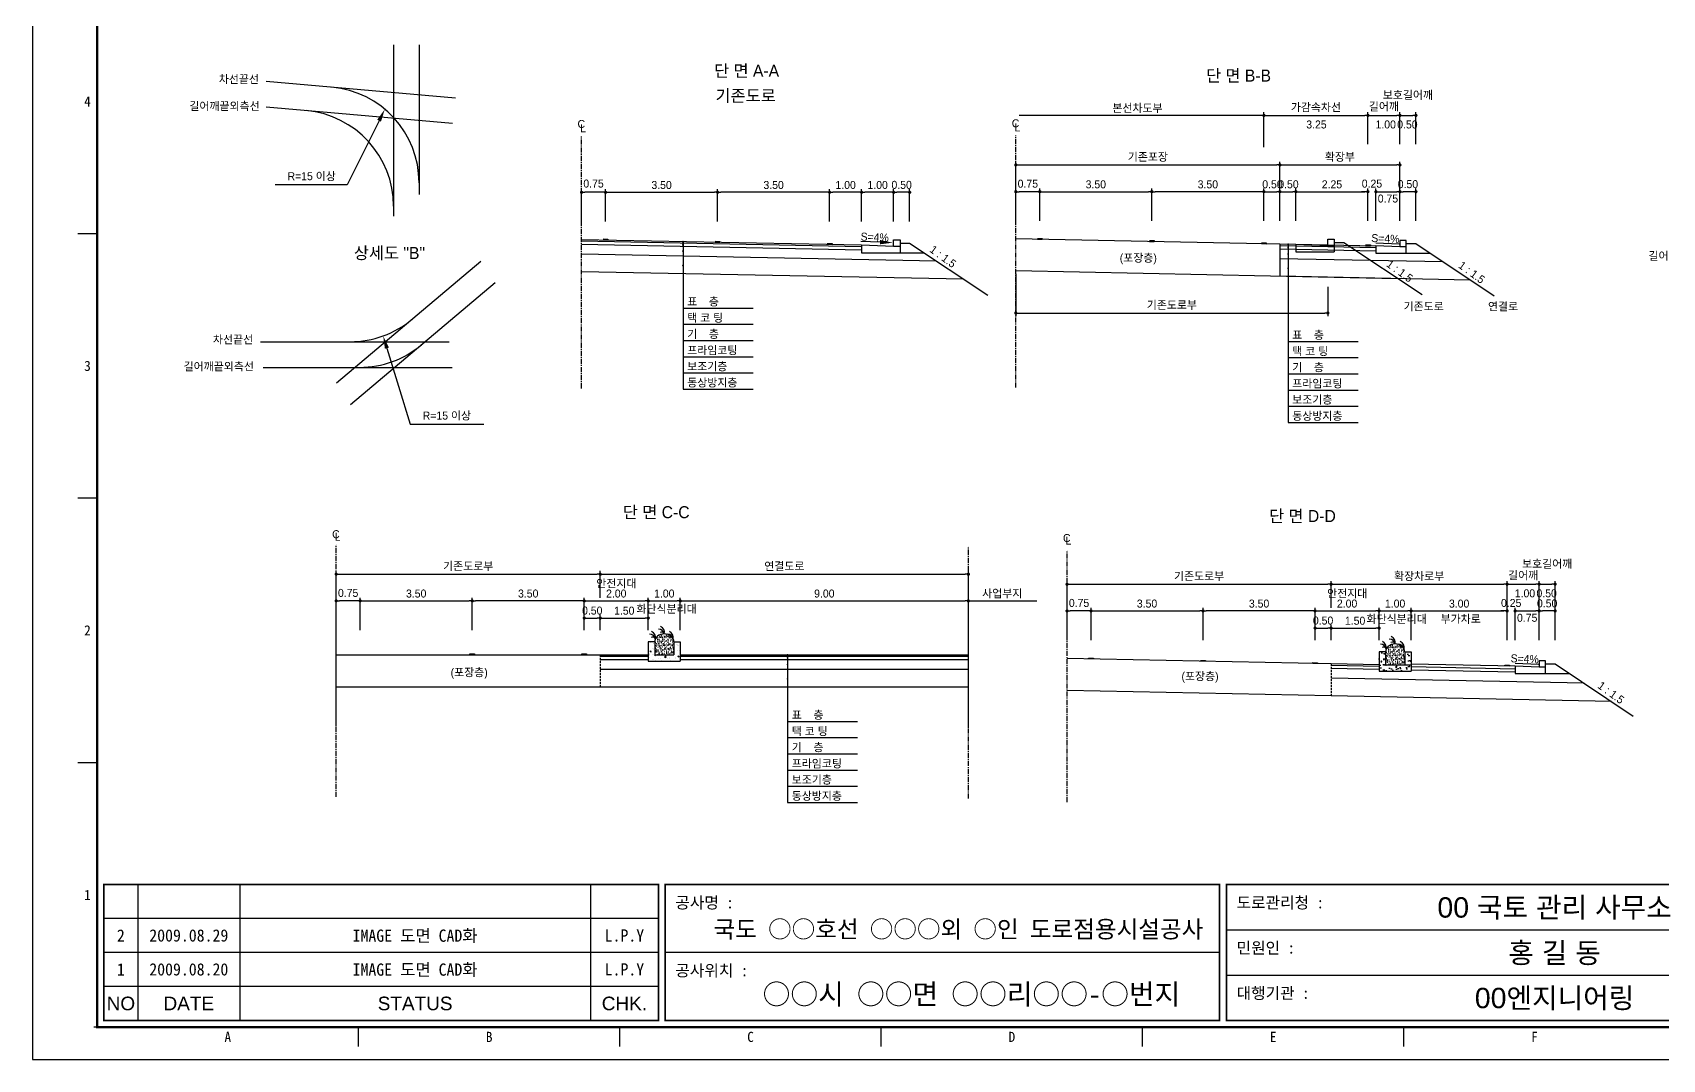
# Model space of a CAD drawing. Header units: millimetres. Extents: x 462 to 886, y 2 to 302.
# Drawn here: x 462.3 to 716.9, y 2.4 to 162.8 of the extents above; entities that cross this region are included whole.
import ezdxf
from ezdxf.enums import TextEntityAlignment as Align

# ---------------------------------------------------------------- set-up
doc = ezdxf.new("R2010")
doc.units = ezdxf.units.MM
doc.header["$LTSCALE"] = 0.25
doc.linetypes.add('CENTER', pattern=[50.8, 31.75, -6.35, 6.35, -6.35])
doc.linetypes.add('HIDDEN', pattern=[9.525, 6.35, -3.175])
for name, color, linetype in [('CC-GSTR-0004', 4, 'Continuous'), ('CZ-DIMT-0002', 7, 'Continuous'), ('CZ-EXST-0002', 22, 'Continuous'), ('CZ-LIN1-0007', 7, 'Continuous'), ('CZ-LIN2-0003', 3, 'Continuous'), ('CZ-LINE-0001', 7, 'Continuous'), ('CZ-TEXT-BOX0', 7, 'Continuous'), ('TITLE', 7, 'Continuous')]:
    doc.layers.add(name, color=color, linetype=linetype)
doc.styles.add('견고딕', font='arial.ttf')
doc.styles.add('돋움', font='')
doc.styles.add('돋음체', font='')
doc.styles.get('돋움').set_extended_font_data('Dotum')
doc.styles.get('돋음체').set_extended_font_data('DotumChe')

# ---------------------------------------------------------------- blocks, each defined once
blk = doc.blocks.new('_Dot')
at = {"color": 0, "linetype": 'ByBlock', "lineweight": -2}
blk.add_line((-0.5, 0), (-1, 0), dxfattribs=at)
at = {"color": 0, "linetype": 'ByBlock', "const_width": 0.5}
blk.add_lwpolyline([(-0.25, 0, 1), (0.25, 0, 1)], format="xyb", close=True, dxfattribs=at)

msp = doc.modelspace()

# ---------------------------------------------------------------- hatches: boundary and pattern name
at = {"layer": 'CZ-EXST-0002'}
h = msp.add_hatch(dxfattribs=at)
h.set_pattern_fill('AR-SAND', color=256, scale=0.01, style=0)
h.set_pattern_definition([(37.5, (-549.63025, 3548.43727), (-0.016000313, 0.489413237), [0, -0.38608, 0, -0.4318, 0, -0.41275]), (7.5, (-549.63025, 3548.4373), (0.44952328, 0.7168251), [0, -0.20828, 0, -0.34798, 0, -0.13335]), (327.5, (-549.94267, 3548.43727), (0.79099237, 0.001437185), [0, -0.127, 0, -0.4572, 0, -0.5969]), (317.5, (-549.9427, 3548.4373), (0.76355645, 0.22292932), [0, -0.0635, 0, -0.29972, 0, -0.3429])])
edge = h.paths.add_edge_path()
edge.add_line((562.49, 65.59), (562.49, 67.59))
edge.add_ellipse((560.99, 67.59), major_axis=(-1.5, 0), ratio=0.829212, start_angle=180, end_angle=360)
edge.add_line((559.49, 67.59), (559.49, 65.59))
edge.add_line((559.49, 65.59), (562.49, 65.59))
h = msp.add_hatch(dxfattribs=at)
h.set_pattern_fill('AR-SAND', color=256, scale=0.01, style=0)
h.set_pattern_definition([(37.5, (-435.46527, 3546.86887), (-0.016000313, 0.489413237), [0, -0.38608, 0, -0.4318, 0, -0.41275]), (7.5, (-435.4653, 3546.8689), (0.44952328, 0.7168251), [0, -0.20828, 0, -0.34798, 0, -0.13335]), (327.5, (-435.7777, 3546.86887), (0.79099237, 0.001437185), [0, -0.127, 0, -0.4572, 0, -0.5969]), (317.5, (-435.7777, 3546.8689), (0.76355645, 0.22292932), [0, -0.0635, 0, -0.29972, 0, -0.3429])])
edge = h.paths.add_edge_path()
edge.add_ellipse((675.15, 66.02), major_axis=(-1.5, 0), ratio=0.829212, start_angle=180, end_angle=360)
edge.add_line((673.65, 66.02), (673.65, 64.02))
edge.add_line((673.65, 64.02), (676.65, 64.02))
edge.add_line((676.65, 64.02), (676.65, 66.02))
h = msp.add_hatch(dxfattribs=at)
h.set_pattern_fill('AR-CONC', color=256, scale=0.01, style=0)
h.set_pattern_definition([(50, (-435.4653, 3546.8689), (1.8218467, -0.15939086), [0.1905, -2.0955]), (355, (-435.4653, 3546.8689), (-0.3524283, 1.9105664), [0.1524, -1.6764]), (100.451, (-435.3135, 3546.8556), (1.469425, 1.7511669), [0.1619, -1.7809]), (46.1842, (-435.4653, 3547.3769), (2.7107904, -0.4204233), [0.28575, -3.14325]), (96.6356, (-435.2394, 3547.3418), (2.3740423, 2.4742556), [0.24285, -2.67135]), (351.184, (-435.4653, 3547.377), (2.374046, 2.4742512), [0.2286, -2.5146]), (21, (-435.2113, 3547.2499), (1.5161488, -1.0226552), [0.1905, -2.0955]), (326, (-435.2113, 3547.2499), (0.6180203, 1.8418797), [0.1524, -1.6764]), (71.4514, (-435.085, 3547.1647), (2.1341649, 0.8192286), [0.1619, -1.7809]), (37.5, (-435.4653, 3546.8689), (0.03088603, 0.84555039), [0, -1.65608, 0, -1.7018, 0, -1.68275]), (7.5, (-435.4653, 3546.8689), (0.66819663, 1.00180575), [0, -0.97028, 0, -1.61798, 0, -0.64135]), (327.5, (-436.0317, 3546.8689), (1.35590595, -0.05728744), [0, -0.635, 0, -1.9812, 0, -2.6289]), (317.5, (-436.2857, 3546.8689), (1.4812918, 0.2542649), [0, -0.8255, 0, -1.31572, 0, -1.8669])])
h.paths.add_polyline_path([(677.65, 63.02), (677.65, 66.02), (676.65, 66.02), (676.65, 64.02), (673.65, 64.02), (673.65, 66.02), (672.65, 66.02), (672.65, 63.02)])
at = {"layer": 'CZ-LIN1-0007'}
for points in [[(620.03, 130.51), (620.03, 130.64), (619.28, 130.65), (619.28, 130.53)], [(637.53, 130.16), (637.53, 130.29), (636.78, 130.3), (636.78, 130.18)], [(655.03, 129.81), (655.03, 129.94), (654.28, 129.95), (654.28, 129.83)], [(531.36, 65.59), (531.36, 65.72), (530.61, 65.72), (530.61, 65.59)], [(548.86, 65.59), (548.86, 65.72), (548.11, 65.72), (548.11, 65.59)], [(628.03, 64.92), (628.03, 65.04), (627.28, 65.06), (627.28, 64.93)], [(645.53, 64.57), (645.53, 64.69), (644.78, 64.71), (644.78, 64.58)], [(663.03, 64.22), (663.03, 64.34), (662.28, 64.36), (662.28, 64.23)]]:
    msp.add_hatch(color=256, dxfattribs=at).paths.add_polyline_path(points)
at = {"layer": 'CZ-LIN2-0003'}
for points in [[(552.19, 130.41), (552.19, 130.53), (551.44, 130.55), (551.44, 130.42)], [(569.69, 130.06), (569.69, 130.18), (568.94, 130.2), (568.94, 130.07)], [(587.19, 129.71), (587.19, 129.83), (586.44, 129.85), (586.44, 129.72)], [(671.28, 129.49), (671.28, 129.61), (670.53, 129.63), (670.53, 129.5)], [(693.03, 63.82), (693.03, 63.94), (692.28, 63.96), (692.28, 63.83)]]:
    msp.add_hatch(color=256, dxfattribs=at).paths.add_polyline_path(points)

# ---------------------------------------------------------------- linework, layer by layer
at = {"color": 0, "linetype": 'ByBlock', "lineweight": -2}
for p, q in [((654.4, 149.86), (654.15, 149.86)), ((608.74, 74), (608.99, 74))]:
    msp.add_line(p, q, dxfattribs=at)
at = {"color": 0, "linetype": 'ByBlock', "const_width": 0.25}
for points in [[(654.53, 149.86, 1), (654.78, 149.86, 1)], [(608.61, 74, 1), (608.36, 74, 1)]]:
    msp.add_lwpolyline(points, format="xyb", close=True, dxfattribs=at)
at = {"layer": 'CC-GSTR-0004'}
for p, q in [((596.82, 129.41), (596.82, 130.41)), ((596.82, 130.41), (597.82, 130.41)), ((597.82, 130.41), (597.82, 128.41)), ((591.82, 129.61), (591.82, 128.41)), ((591.82, 129.61), (596.82, 129.41)), ((591.82, 128.41), (597.82, 128.41)), ((596.82, 129.41), (597.82, 129.41))]:
    msp.add_line(p, q, dxfattribs=at)
for points in [[(676.9, 129.32), (675.9, 129.32), (672.15, 129.47), (672.15, 128.32), (676.9, 128.32), (676.9, 130.32), (675.9, 130.32), (675.9, 129.32)], [(698.65, 63.65), (697.65, 63.65), (693.9, 63.8), (693.9, 62.65), (698.65, 62.65), (698.65, 64.65), (697.65, 64.65), (697.65, 63.65)]]:
    msp.add_lwpolyline(points, dxfattribs=at)
at = {"layer": 'CZ-EXST-0002'}
for p, q in [((518.7, 160.91), (518.7, 134.13)), ((522.69, 160.91), (522.69, 137.48)), ((528.4, 152.54), (498.81, 155.18)), ((527.91, 148.57), (498.81, 151.16)), ((615.9, 130.6), (659.65, 129.72)), ((664.65, 130.52), (665.65, 130.52)), ((664.65, 129.52), (664.65, 130.52)), ((665.65, 130.52), (665.65, 128.52)), ((665.65, 130.02), (667.15, 130.02)), ((667.15, 130.02), (679.36, 121.89)), ((659.65, 129.72), (664.65, 129.52)), ((659.65, 129.72), (659.65, 128.52)), ((659.65, 128.52), (665.65, 128.52)), ((664.65, 129.52), (665.65, 129.52)), ((509.78, 108.07), (532.33, 127.06)), ((615.9, 125.6), (675.58, 124.4)), ((511.99, 104.7), (534.59, 123.73)), ((497.91, 114.49), (527.38, 114.49)), ((498.32, 110.49), (527.86, 110.49)), ((558.5, 66.49), (558.5, 66.49)), ((558.78, 66.06), (558.91, 66.21)), ((558.9, 66.04), (558.87, 66.2)), ((558.91, 67.43), (558.91, 67.43)), ((559.22, 66.49), (559.22, 66.49)), ((559.23, 66.42), (559.23, 66.42)), ((559.25, 67.34), (559.25, 67.34)), ((559.32, 66.5), (559.32, 66.5)), ((559.37, 67.31), (559.37, 67.31)), ((562.52, 66.93), (562.52, 66.93)), ((562.95, 67.26), (562.95, 67.26)), ((562.98, 67.25), (562.98, 67.25)), ((563.13, 67.02), (563.13, 67.02)), ((563.16, 67.01), (563.16, 67.01)), ((563.3, 66.25), (563.3, 66.25)), ((509.74, 65.59), (550.99, 65.59)), ((558.49, 65.81), (558.53, 65.85)), ((558.49, 65.63), (558.55, 65.62)), ((558.56, 65.62), (558.53, 65.86)), ((558.65, 65.5), (558.65, 65.5)), ((558.74, 65.12), (558.74, 65.12)), ((558.77, 66.07), (558.92, 66.05)), ((559.16, 64.8), (559.16, 64.8)), ((559.19, 65.65), (559.19, 65.65)), ((559.27, 64.78), (559.27, 64.78)), ((559.29, 65.59), (559.29, 65.59)), ((559.47, 65.6), (559.47, 65.6)), ((559.48, 65.55), (559.6, 65.47)), ((559.49, 65.54), (559.61, 65.59)), ((559.58, 64.71), (559.58, 64.71)), ((559.6, 65.47), (559.64, 65.59)), ((560.09, 65.06), (560.09, 65.06)), ((560.44, 64.96), (560.44, 64.96)), ((560.63, 64.72), (560.63, 64.72)), ((561.04, 65.23), (561.24, 65.43)), ((561.04, 65.23), (561.26, 65.2)), ((561.17, 64.59), (561.17, 64.6)), ((561.19, 64.92), (561.19, 64.92)), ((561.27, 65.2), (561.24, 65.44)), ((561.45, 65.01), (561.45, 65.01)), ((561.76, 65.15), (561.76, 65.15)), ((561.82, 65.01), (561.82, 65.01)), ((561.98, 64.67), (561.98, 64.67)), ((562.33, 64.6), (562.33, 64.6)), ((562.49, 65.82), (562.55, 65.89)), ((562.49, 65.74), (562.57, 65.73)), ((562.54, 65.72), (562.51, 65.88)), ((562.78, 65.13), (562.78, 65.13)), ((562.8, 64.95), (562.8, 64.95)), ((563.07, 65.33), (563.07, 65.33)), ((563.1, 66.18), (563.1, 66.18)), ((563.13, 65.35), (563.25, 65.26)), ((563.14, 65.34), (563.32, 65.41)), ((563.25, 65.27), (563.3, 65.42)), ((563.34, 64.61), (563.34, 64.61)), ((563.45, 66.13), (563.45, 66.13)), ((665.15, 64.17), (623.9, 65)), ((509.74, 60.59), (550.99, 60.59)), ((665.15, 59.17), (623.9, 60))]:
    msp.add_line(p, q, dxfattribs=at)
at = {"layer": 'CZ-LIN1-0007'}
for p, q in [((619.28, 130.65), (620.03, 130.64)), ((619.28, 130.53), (620.03, 130.51)), ((620.03, 130.64), (620.03, 130.51)), ((636.78, 130.3), (637.53, 130.29)), ((636.78, 130.18), (637.53, 130.16)), ((637.53, 130.29), (637.53, 130.16)), ((654.28, 129.95), (655.03, 129.94)), ((655.03, 129.94), (655.03, 129.81)), ((654.28, 129.83), (655.03, 129.81)), ((530.61, 65.72), (531.36, 65.72)), ((530.61, 65.59), (530.61, 65.72)), ((531.36, 65.59), (530.61, 65.59)), ((531.36, 65.72), (531.36, 65.59)), ((548.11, 65.72), (548.86, 65.72)), ((548.11, 65.59), (548.11, 65.72)), ((548.86, 65.59), (548.11, 65.59)), ((548.86, 65.72), (548.86, 65.59)), ((627.28, 65.06), (628.03, 65.04)), ((627.28, 64.93), (627.28, 65.06)), ((628.03, 64.92), (627.28, 64.93)), ((628.03, 65.04), (628.03, 64.92)), ((644.78, 64.58), (644.78, 64.71)), ((644.78, 64.71), (645.53, 64.69)), ((645.53, 64.57), (644.78, 64.58)), ((645.53, 64.69), (645.53, 64.57)), ((662.28, 64.36), (663.03, 64.34)), ((662.28, 64.23), (662.28, 64.36)), ((663.03, 64.22), (662.28, 64.23)), ((663.03, 64.34), (663.03, 64.22))]:
    msp.add_line(p, q, dxfattribs=at)
at = {"layer": 'CZ-LIN2-0003'}
for p, q in [((548.07, 130.49), (591.82, 129.61)), ((548.07, 130.24), (591.82, 129.36)), ((551.44, 130.55), (552.19, 130.53)), ((551.44, 130.42), (552.19, 130.41)), ((552.19, 130.53), (552.19, 130.41)), ((568.94, 130.2), (569.69, 130.18)), ((568.94, 130.07), (569.69, 130.06)), ((569.69, 130.18), (569.69, 130.06)), ((586.44, 129.85), (587.19, 129.83)), ((597.82, 129.91), (599.32, 129.91)), ((599.32, 129.91), (611.52, 121.78)), ((548.07, 129.74), (591.82, 128.86)), ((548.07, 128.24), (603.49, 127.13)), ((586.44, 129.72), (587.19, 129.71)), ((587.19, 129.83), (587.19, 129.71)), ((597.82, 128.41), (601.57, 128.41)), ((657.15, 129.77), (672.15, 129.47)), ((657.15, 129.77), (657.15, 124.77)), ((657.15, 129.52), (672.15, 129.22)), ((657.15, 129.02), (672.15, 128.72)), ((657.15, 127.52), (682.62, 127.01)), ((670.53, 129.63), (671.28, 129.61)), ((670.53, 129.5), (671.28, 129.49)), ((671.28, 129.61), (671.28, 129.49)), ((676.9, 129.82), (678.4, 129.82)), ((676.9, 128.32), (680.65, 128.32)), ((678.4, 129.82), (690.61, 121.69)), ((548.07, 125.49), (607.75, 124.3)), ((657.15, 124.77), (686.87, 124.18)), ((558.49, 67.59), (558.49, 64.59)), ((559.49, 67.59), (558.49, 67.59)), ((559.49, 67.59), (559.49, 65.59)), ((562.49, 67.59), (563.49, 67.59)), ((562.49, 67.59), (562.49, 65.59)), ((563.49, 67.59), (563.49, 64.59)), ((550.99, 65.59), (558.49, 65.59)), ((550.99, 65.34), (558.49, 65.34)), ((550.99, 64.84), (558.49, 64.84)), ((558.49, 64.59), (563.49, 64.59)), ((559.49, 65.59), (562.49, 65.59)), ((563.49, 65.59), (608.49, 65.59)), ((563.49, 65.34), (608.49, 65.34)), ((563.49, 64.84), (608.49, 64.84)), ((672.65, 64.02), (665.15, 64.17)), ((672.65, 63.77), (665.15, 63.92)), ((672.65, 66.02), (672.65, 63.02)), ((673.65, 66.02), (672.65, 66.02)), ((673.65, 66.02), (673.65, 64.02)), ((673.65, 64.02), (676.65, 64.02)), ((676.65, 66.02), (676.65, 64.02)), ((676.65, 66.02), (677.65, 66.02)), ((676.65, 64.02), (677.65, 64.02)), ((677.65, 66.02), (677.65, 63.02)), ((693.9, 63.8), (677.65, 64.12)), ((693.9, 63.35), (677.65, 63.67)), ((692.28, 63.83), (692.28, 63.96)), ((692.28, 63.96), (693.03, 63.94)), ((693.03, 63.82), (692.28, 63.83)), ((693.03, 63.94), (693.03, 63.82)), ((698.65, 64.15), (700.15, 64.15)), ((700.15, 64.15), (712.36, 56.01)), ((550.99, 63.34), (608.49, 63.34)), ((672.65, 63.27), (665.15, 63.42)), ((704.68, 61.13), (665.15, 61.92)), ((672.65, 63.02), (677.65, 63.02)), ((693.9, 62.85), (677.65, 63.17)), ((698.65, 62.65), (702.4, 62.65)), ((550.99, 60.59), (608.49, 60.59)), ((708.93, 58.3), (665.15, 59.17))]:
    msp.add_line(p, q, dxfattribs=at)
for centre, radius, start, end in [((507.69, 139.33), 15, 0, 84.9204), ((503.7, 135.67), 15, 0, 84.9204), ((511.94, 129.49), 15, 270, 310.097), ((513.4, 125.49), 15, 270, 310.097), ((558.72, 67.93), 0.88, 7.8639, 92.7752), ((558.62, 68.27), 1, 347.1802, 67.3267), ((560.12, 68.71), 0.88, 7.8639, 92.7752), ((560.57, 68.69), 0.44, 19.771, 124.0366), ((560.01, 69.06), 1, 347.1802, 67.3267), ((561.51, 67.93), 0.88, 7.8639, 92.7752), ((561.4, 68.27), 1, 347.1802, 67.3267), ((559.18, 67.9), 0.44, 19.771, 124.0366), ((561.97, 67.9), 0.44, 19.771, 124.0366), ((672.89, 66.36), 0.88, 7.8639, 92.7752), ((673.35, 66.33), 0.44, 19.771, 124.0366), ((672.78, 66.71), 1, 347.1802, 67.3267), ((674.28, 67.15), 0.88, 7.8639, 92.7752), ((674.74, 67.12), 0.44, 19.771, 124.0366), ((674.17, 67.49), 1, 347.1802, 67.3267), ((675.67, 66.36), 0.88, 7.8639, 92.7752), ((676.13, 66.33), 0.44, 19.771, 124.0366), ((675.57, 66.71), 1, 347.1802, 67.3267)]:
    msp.add_arc(centre, radius, start, end, dxfattribs=at)
for centre in [(560.99, 67.59), (675.15, 66.02)]:
    msp.add_ellipse(centre, major_axis=(-1.5, 0), ratio=0.829212, start_param=3.141593, end_param=6.283185, dxfattribs=at)
at = {"layer": 'CZ-LINE-0001'}
for p, q in [((654.65, 144.89), (654.65, 150.36)), ((654.65, 145.39), (654.65, 150.36)), ((670.9, 145.39), (670.9, 150.36)), ((670.9, 145.39), (670.9, 150.36)), ((675.9, 145.39), (675.9, 150.36)), ((675.9, 145.39), (675.9, 150.36)), ((678.4, 145.39), (678.4, 150.36)), ((654.15, 149.86), (616.4, 149.86)), ((655.15, 149.86), (670.4, 149.86)), ((671.4, 149.86), (675.4, 149.86)), ((676.4, 149.86), (677.9, 149.86)), ((615.9, 138.44), (615.9, 142.62)), ((657.15, 138.44), (657.15, 142.62)), ((657.15, 138.44), (657.15, 142.62)), ((675.9, 138.44), (675.9, 142.62)), ((616.4, 142.12), (656.65, 142.12)), ((657.65, 142.12), (675.4, 142.12)), ((548.07, 133.28), (548.07, 138.34)), ((551.32, 137.84), (548.57, 137.84)), ((551.82, 133.28), (551.82, 138.34)), ((551.82, 133.28), (551.82, 138.34)), ((552.32, 137.84), (568.82, 137.84)), ((569.32, 133.28), (569.32, 138.34)), ((569.32, 133.28), (569.32, 138.34)), ((586.32, 137.84), (569.82, 137.84)), ((586.82, 133.28), (586.82, 138.34)), ((586.82, 133.28), (586.82, 138.34)), ((591.32, 137.84), (587.32, 137.84)), ((591.82, 133.28), (591.82, 138.34)), ((591.82, 133.28), (591.82, 138.34)), ((596.32, 137.84), (592.32, 137.84)), ((596.82, 133.28), (596.82, 138.34)), ((596.82, 135.73), (596.82, 138.34)), ((598.82, 137.84), (597.32, 137.84)), ((599.32, 133.28), (599.32, 138.34)), ((615.9, 133.39), (615.9, 138.44)), ((619.15, 137.94), (616.4, 137.94)), ((619.65, 133.39), (619.65, 138.44)), ((619.65, 133.39), (619.65, 138.44)), ((620.15, 137.94), (636.65, 137.94)), ((637.15, 133.39), (637.15, 138.44)), ((637.15, 133.39), (637.15, 138.44)), ((654.15, 137.94), (637.65, 137.94)), ((654.65, 133.39), (654.65, 138.44)), ((654.65, 133.39), (654.65, 138.44)), ((655.15, 137.94), (656.65, 137.94)), ((657.15, 133.39), (657.15, 138.44)), ((657.15, 133.39), (657.15, 138.44)), ((657.65, 137.94), (659.15, 137.94)), ((659.65, 133.39), (659.65, 138.44)), ((659.65, 133.39), (659.65, 138.44)), ((660.15, 137.94), (670.4, 137.94)), ((670.4, 137.94), (669.9, 137.94)), ((670.9, 133.39), (670.9, 138.44)), ((670.9, 133.39), (670.9, 138.44)), ((672.15, 133.39), (672.15, 138.44)), ((672.15, 133.39), (672.15, 138.44)), ((672.65, 137.94), (673.15, 137.94)), ((672.65, 137.94), (675.4, 137.94)), ((675.9, 133.39), (675.9, 138.44)), ((675.9, 135.83), (675.9, 138.44)), ((677.9, 137.94), (676.4, 137.94)), ((678.4, 133.39), (678.4, 138.44)), ((563.92, 130.17), (563.92, 107.09)), ((658.43, 129.75), (658.43, 101.88)), ((615.9, 125.1), (615.9, 118.48)), ((664.65, 123.09), (664.65, 118.48)), ((563.92, 119.75), (574.85, 119.75)), ((563.92, 117.22), (574.85, 117.22)), ((616.4, 118.98), (664.15, 118.98)), ((563.92, 114.68), (574.85, 114.68)), ((563.92, 112.15), (574.85, 112.15)), ((658.43, 114.54), (669.37, 114.54)), ((563.92, 109.62), (574.85, 109.62)), ((658.43, 112.01), (669.37, 112.01)), ((658.43, 109.48), (669.37, 109.48)), ((563.92, 107.09), (574.85, 107.09)), ((658.43, 106.95), (669.37, 106.95)), ((658.43, 104.42), (669.37, 104.42)), ((658.43, 101.88), (669.37, 101.88)), ((509.74, 74.5), (509.74, 78.67)), ((510.24, 78.17), (550.49, 78.17)), ((550.99, 74.5), (550.99, 78.67)), ((550.99, 74.5), (550.99, 78.67)), ((551.49, 78.17), (607.99, 78.17)), ((608.49, 74.5), (608.49, 78.67)), ((623.9, 72.93), (623.9, 77.1)), ((624.4, 76.6), (664.65, 76.6)), ((665.15, 72.93), (665.15, 77.1)), ((665.15, 72.93), (665.15, 77.1)), ((665.65, 76.6), (692.15, 76.6)), ((692.65, 72.93), (692.65, 77.1)), ((692.65, 72.13), (692.65, 77.1)), ((693.15, 76.6), (697.15, 76.6)), ((697.65, 72.13), (697.65, 77.1)), ((697.65, 72.13), (697.65, 77.1)), ((698.15, 76.6), (699.65, 76.6)), ((700.15, 72.13), (700.15, 77.1)), ((509.74, 54.42), (509.74, 74.82)), ((509.74, 69.45), (509.74, 74.5)), ((512.99, 74), (510.24, 74)), ((513.49, 69.45), (513.49, 74.5)), ((513.49, 69.45), (513.49, 74.5)), ((513.99, 74), (530.49, 74)), ((530.99, 69.45), (530.99, 74.5)), ((530.99, 69.45), (530.99, 74.5)), ((547.99, 74), (531.49, 74)), ((548.49, 69.45), (548.49, 74.5)), ((548.49, 69.45), (548.49, 74.5)), ((548.99, 74), (557.99, 74)), ((558.49, 69.45), (558.49, 74.5)), ((558.49, 69.45), (558.49, 74.5)), ((558.99, 74), (562.99, 74)), ((563.49, 69.45), (563.49, 74.5)), ((563.49, 69.45), (563.49, 74.5)), ((563.99, 74), (607.99, 74)), ((608.49, 54.17), (608.49, 74.57)), ((608.49, 69.45), (608.49, 74.5)), ((608.49, 69.45), (608.49, 74.5)), ((608.99, 74), (619.21, 74)), ((548.49, 69.45), (548.49, 71.82)), ((548.99, 71.32), (550.49, 71.32)), ((550.99, 69.45), (550.99, 71.82)), ((550.99, 69.45), (550.99, 71.82)), ((551.49, 71.32), (557.99, 71.32)), ((558.49, 69.45), (558.49, 71.82)), ((623.9, 67.88), (623.9, 72.93)), ((627.15, 72.43), (624.4, 72.43)), ((627.65, 67.88), (627.65, 72.93)), ((627.65, 67.88), (627.65, 72.93)), ((628.15, 72.43), (644.65, 72.43)), ((645.15, 67.88), (645.15, 72.93)), ((645.15, 67.88), (645.15, 72.93)), ((662.15, 72.43), (645.65, 72.43)), ((662.65, 67.88), (662.65, 72.93)), ((662.65, 67.88), (662.65, 72.93)), ((663.15, 72.43), (672.15, 72.43)), ((672.65, 67.88), (672.65, 72.93)), ((672.65, 67.88), (672.65, 72.93)), ((673.15, 72.43), (677.15, 72.43)), ((677.65, 67.88), (677.65, 72.93)), ((677.65, 67.88), (677.65, 72.93)), ((678.15, 72.43), (692.15, 72.43)), ((692.15, 72.43), (691.65, 72.43)), ((692.65, 67.88), (692.65, 72.93)), ((692.65, 67.88), (692.65, 72.93)), ((693.9, 67.88), (693.9, 72.93)), ((693.9, 67.88), (693.9, 72.93)), ((694.4, 72.43), (697.15, 72.43)), ((694.4, 72.43), (694.9, 72.43)), ((697.65, 67.88), (697.65, 72.93)), ((697.65, 70.32), (697.65, 72.93)), ((699.65, 72.43), (698.15, 72.43)), ((700.15, 67.88), (700.15, 72.93)), ((662.65, 67.88), (662.65, 70.25)), ((663.15, 69.75), (664.65, 69.75)), ((665.15, 67.88), (665.15, 70.25)), ((665.15, 67.88), (665.15, 70.25)), ((665.65, 69.75), (672.15, 69.75)), ((672.65, 67.88), (672.65, 70.25)), ((562.49, 66.01), (562.49, 66.01)), ((580.25, 65.59), (580.25, 42.51)), ((580.25, 55.17), (591.19, 55.17)), ((580.25, 52.63), (591.19, 52.63)), ((580.25, 50.1), (591.19, 50.1)), ((580.25, 47.57), (591.19, 47.57)), ((580.25, 45.04), (591.19, 45.04)), ((580.25, 42.51), (591.19, 42.51))]:
    msp.add_line(p, q, dxfattribs=at)
at = {"layer": 'CZ-LINE-0001', "linetype": 'CENTER', "ltscale": 0.1}
for p, q in [((548.07, 107.21), (548.07, 146.59)), ((615.9, 107.32), (615.9, 146.7)), ((509.74, 43.37), (509.74, 82.76)), ((608.49, 43.12), (608.49, 82.51)), ((623.9, 42.53), (623.9, 81.91))]:
    msp.add_line(p, q, dxfattribs=at)
at = {"layer": 'CZ-LINE-0001', "linetype": 'HIDDEN', "ltscale": 0.2}
for p, q in [((550.99, 65.59), (550.99, 60.59)), ((665.15, 64.17), (665.15, 59.17))]:
    msp.add_line(p, q, dxfattribs=at)
at = {"layer": 'CZ-LINE-0001'}
for points in [[(516.44, 149.03), (511.44, 139), (500.2, 139)], [(594.69, 130.05), (591.69, 130.17)], [(675.79, 129.73), (672.15, 129.88)], [(517.66, 113.49), (521.31, 101.59), (532.81, 101.59)], [(697.55, 64.06), (693.9, 64.2)]]:
    msp.add_lwpolyline(points, dxfattribs=at)
at = {"layer": 'CZ-LINE-0001', "linetype": 'ByBlock'}
for centre, start, end in [((563.92, 130.11), 0, 180), ((563.92, 130.11), 0, 180), ((563.92, 130.11), 180, 0), ((563.92, 130.11), 180, 0), ((563.92, 129.91), 0, 180), ((563.92, 129.91), 0, 180), ((563.92, 129.91), 180, 0), ((563.92, 129.91), 180, 0), ((563.91, 129.42), 0, 180), ((563.91, 129.42), 0, 180), ((563.91, 129.42), 180, 0), ((563.91, 129.42), 180, 0), ((563.91, 128.63), 0, 180), ((563.91, 128.63), 0, 180), ((563.91, 128.63), 180, 0), ((563.91, 128.63), 180, 0), ((563.92, 129.67), 0, 180), ((563.92, 129.67), 0, 180), ((563.92, 129.67), 180, 0), ((563.92, 129.67), 180, 0), ((658.43, 129.69), 0, 180), ((658.43, 129.69), 0, 180), ((658.43, 129.69), 180, 0), ((658.43, 129.69), 180, 0), ((563.91, 126.39), 0, 180), ((563.91, 126.39), 0, 180), ((563.91, 126.39), 180, 0), ((563.91, 126.39), 180, 0), ((580.25, 64.84), 0, 180), ((580.25, 64.84), 0, 180), ((580.25, 64.84), 180, 0), ((580.25, 64.84), 180, 0), ((580.25, 64.05), 0, 180), ((580.25, 64.05), 0, 180), ((580.25, 64.05), 180, 0), ((580.25, 64.05), 180, 0), ((580.25, 65.53), 0, 180), ((580.25, 65.53), 0, 180), ((580.25, 65.53), 180, 0), ((580.25, 65.53), 180, 0), ((580.25, 65.33), 0, 180), ((580.25, 65.33), 0, 180), ((580.25, 65.33), 180, 0), ((580.25, 65.33), 180, 0), ((580.25, 65.09), 0, 180), ((580.25, 65.09), 0, 180), ((580.25, 65.09), 180, 0), ((580.25, 65.09), 180, 0), ((580.25, 61.81), 0, 180), ((580.25, 61.81), 0, 180), ((580.25, 61.81), 180, 0), ((580.25, 61.81), 180, 0)]:
    msp.add_arc(centre, 0.0625, start, end, dxfattribs=at)
at = {"layer": 'CZ-LINE-0001'}
for centre, start, end in [((658.43, 129.48), 0, 180), ((658.43, 129.48), 0, 180), ((658.43, 129.48), 180, 0), ((658.43, 129.48), 180, 0), ((658.43, 129.25), 0, 180), ((658.43, 129.25), 0, 180), ((658.43, 129.25), 180, 0), ((658.43, 129.25), 180, 0), ((658.43, 129), 0, 180), ((658.43, 129), 0, 180), ((658.43, 129), 180, 0), ((658.43, 129), 180, 0), ((658.43, 128.2), 0, 180), ((658.43, 128.2), 0, 180), ((658.43, 128.2), 180, 0), ((658.43, 128.2), 180, 0), ((658.43, 125.97), 0, 180), ((658.43, 125.97), 0, 180), ((658.43, 125.97), 180, 0), ((658.43, 125.97), 180, 0)]:
    msp.add_arc(centre, 0.0625, start, end, dxfattribs=at)
for points in [[(516.14, 149.17), (517.33, 150.81), (516.74, 148.88)], [(594.7, 130.39), (596.69, 129.97), (594.68, 129.72)], [(517.35, 113.39), (517.08, 115.4), (517.98, 113.59)]]:
    msp.add_solid(points, dxfattribs=at)
at = {"layer": 'TITLE', "color": 7, "linetype": 'Continuous'}
for p, q in [((472.4, 131.37), (469.38, 131.37)), ((472.4, 90.04), (469.38, 90.04)), ((472.4, 48.72), (469.38, 48.72)), ((513.22, 4.36), (513.22, 7.39)), ((554.05, 4.36), (554.05, 7.39)), ((594.87, 4.36), (594.87, 7.39)), ((635.7, 4.36), (635.7, 7.39)), ((676.52, 4.36), (676.52, 7.39))]:
    msp.add_line(p, q, dxfattribs=at)
at = {"layer": 'TITLE', "ltscale": 150}
for p, q in [((478.77, 29.67), (478.77, 8.45)), ((494.68, 29.67), (494.68, 8.45)), ((549.46, 29.67), (549.46, 8.45)), ((560.07, 24.36), (473.46, 24.36)), ((648.8, 22.59), (735.41, 22.59)), ((560.07, 19.06), (473.46, 19.06)), ((647.74, 19.06), (561.13, 19.06)), ((648.8, 15.52), (735.41, 15.52)), ((560.07, 13.75), (473.46, 13.75))]:
    msp.add_line(p, q, dxfattribs=at)
at = {"layer": 'TITLE'}
msp.add_line((880.76, 7.39), (471.9, 7.39), dxfattribs=at)
msp.add_lwpolyline([(462.32, 2.35), (885.68, 2.35), (885.68, 301.73), (462.32, 301.73)], close=True, dxfattribs=at)
at = {"layer": 'TITLE', "linetype": 'Continuous', "const_width": 0.403}
msp.add_lwpolyline([(472.4, 7.39), (472.4, 296.69), (880.65, 296.69), (880.65, 7.39)], close=True, dxfattribs=at)
at = {"layer": 'TITLE', "ltscale": 150, "const_width": 0.265}
for points in [[(473.46, 29.67), (560.07, 29.67), (560.07, 8.45), (473.46, 8.45)], [(561.13, 29.67), (647.74, 29.67), (647.74, 8.45), (561.13, 8.45)], [(735.41, 8.45), (648.8, 8.45), (648.8, 29.67), (735.41, 29.67)]]:
    msp.add_lwpolyline(points, close=True, dxfattribs=at)

# ---------------------------------------------------------------- block references
at = {"layer": 'CZ-LINE-0001', "xscale": 0.5, "yscale": 0.5, "zscale": 0.5, "rotation": 180}
for p in [(654.65, 149.86), (670.9, 149.86), (675.9, 149.86), (615.9, 142.12), (657.15, 142.12), (548.07, 137.84), (551.82, 137.84), (569.32, 137.84), (586.82, 137.84), (591.82, 137.84), (596.82, 137.84), (615.9, 137.94), (619.65, 137.94), (637.15, 137.94), (654.65, 137.94), (657.15, 137.94), (659.65, 137.94), (672.15, 137.94), (672.15, 137.94), (675.9, 137.94), (615.9, 118.98), (509.74, 78.17), (550.99, 78.17), (623.9, 76.6), (665.15, 76.6), (692.65, 76.6), (697.65, 76.6), (509.74, 74), (513.49, 74), (530.99, 74), (548.49, 74), (558.49, 74), (563.49, 74), (548.49, 71.32), (550.99, 71.32), (623.9, 72.43), (627.65, 72.43), (645.15, 72.43), (662.65, 72.43), (672.65, 72.43), (677.65, 72.43), (693.9, 72.43), (693.9, 72.43), (697.65, 72.43), (662.65, 69.75), (665.15, 69.75)]:
    msp.add_blockref('_Dot', p, dxfattribs=at)
at = {"layer": 'CZ-LINE-0001', "xscale": 0.5, "yscale": 0.5, "zscale": 0.5}
for p in [(670.9, 149.86), (675.9, 149.86), (678.4, 149.86), (657.15, 142.12), (675.9, 142.12), (551.82, 137.84), (569.32, 137.84), (586.82, 137.84), (591.82, 137.84), (596.82, 137.84), (599.32, 137.84), (619.65, 137.94), (637.15, 137.94), (654.65, 137.94), (657.15, 137.94), (659.65, 137.94), (670.9, 137.94), (670.9, 137.94), (675.9, 137.94), (678.4, 137.94), (664.65, 118.98), (550.99, 78.17), (608.49, 78.17), (665.15, 76.6), (692.65, 76.6), (697.65, 76.6), (700.15, 76.6), (513.49, 74), (530.99, 74), (548.49, 74), (558.49, 74), (563.49, 74), (608.49, 74), (550.99, 71.32), (558.49, 71.32), (627.65, 72.43), (645.15, 72.43), (662.65, 72.43), (672.65, 72.43), (677.65, 72.43), (692.65, 72.43), (692.65, 72.43), (697.65, 72.43), (700.15, 72.43), (665.15, 69.75), (672.65, 69.75)]:
    msp.add_blockref('_Dot', p, dxfattribs=at)

# ---------------------------------------------------------------- texts
at = {"layer": 'CZ-DIMT-0002', "style": '돋움'}
for s, p in [('차선끝선', (494.54, 155.51)), ('길어깨끝외측선', (492.3, 151.31)), ('C', (548.03, 148.52)), ('L', (548.29, 147.86)), ('C', (615.86, 148.62)), ('L', (616.13, 147.97)), ('R=15 이상', (505.91, 140.36)), ('차선끝선', (493.63, 114.83)), ('길어깨끝외측선', (491.4, 110.63)), ('R=15 이상', (527.03, 102.95)), ('C', (509.7, 84.42)), ('L', (509.96, 84.02)), ('C', (623.86, 83.82)), ('L', (624.12, 83.43))]:
    msp.add_text(s, height=1.25, dxfattribs=at).set_placement(p, align=Align.MIDDLE_CENTER)
for s, p in [('3.25', (661.27, 147.82)), ('1.00', (672.09, 147.82)), ('0.50', (675.48, 147.82)), ('(포장층)', (632.14, 126.98)), ('길어깨외측선', (714.73, 127.28)), ('표    층', (564.57, 120.14)), ('기존도로', (676.47, 119.38)), ('연결로', (689.66, 119.38)), ('택 코 팅', (564.57, 117.6)), ('기    층', (564.57, 115.07)), ('표    층', (659.08, 114.93)), ('프라임코팅', (564.57, 112.54)), ('택 코 팅', (659.08, 112.4)), ('보조기층', (564.57, 110.01)), ('기    층', (659.08, 109.87)), ('동상방지층', (564.57, 107.48)), ('프라임코팅', (659.08, 107.34)), ('보조기층', (659.08, 104.81)), ('동상방지층', (659.08, 102.27)), ('안전지대', (550.37, 76.1)), ('사업부지', (610.64, 74.53)), ('안전지대', (664.53, 74.53)), ('1.00', (693.84, 74.56)), ('0.50', (697.23, 74.56)), ('화단식분리대', (556.64, 72.12)), ('화단식분리대', (670.68, 70.55)), ('부가차로', (682.26, 70.55)), ('(포장층)', (527.62, 62.21)), ('(포장층)', (641.78, 61.61)), ('표    층', (580.9, 55.56)), ('택 코 팅', (580.9, 53.02)), ('기    층', (580.9, 50.49)), ('프라임코팅', (580.9, 47.96)), ('보조기층', (580.9, 45.43)), ('동상방지층', (580.9, 42.9))]:
    msp.add_text(s, height=1.25, dxfattribs=at).set_placement(p)
for s, rotation, p in [('S=4%', 357.7094, (593.86, 130.84)), ('S=4%', 357.7094, (673.63, 130.62)), ('1 : 1.5', 323.8881, (604.53, 127.8)), ('1 : 1.5', 323.8881, (675.87, 125.53)), ('1 : 1.5', 323.8881, (687.12, 125.33)), ('S=4%', 357.7094, (695.39, 64.95)), ('1 : 1.5', 323.8881, (708.88, 59.66))]:
    msp.add_text(s, height=1.25, rotation=rotation, dxfattribs=at).set_placement(p, align=Align.MIDDLE_CENTER)
at = {"layer": 'CZ-LINE-0001', "style": '돋움'}
msp.add_text('본선차도부', height=1.25, dxfattribs=at).set_placement((630.99, 150.38))
at = {"layer": 'CZ-LINE-0001', "char_height": 1.25, "attachment_point": 5, "style": '돋움'}
for s, insert in [('\\A1;보호길어깨', (677.15, 152.98)), ('\\A1;가감속차선', (662.78, 151.06)), ('\\A1;길어깨', (673.4, 151.18)), ('\\A1;기존포장', (636.53, 143.31)), ('\\A1;확장부', (666.53, 143.31)), ('\\A1;0.75', (549.94, 139.2)), ('\\A1;3.50', (560.57, 138.98)), ('\\A1;3.50', (578.07, 138.98)), ('\\A1;1.00', (589.32, 138.98)), ('\\A1;1.00', (594.32, 138.98)), ('\\A1;0.50', (598.07, 139)), ('\\A1;0.75', (617.78, 139.18)), ('\\A1;3.50', (628.4, 139.08)), ('\\A1;3.50', (645.9, 139.08)), ('\\A1;0.50', (655.99, 139.09)), ('\\A1;0.50', (658.49, 139.09)), ('\\A1;2.25', (665.28, 139.08)), ('\\A1;0.25', (671.53, 139.19)), ('\\A1;0.75', (674.03, 136.86)), ('\\A1;0.50', (677.15, 139.11)), ('\\A1;기존도로부', (640.28, 120.17)), ('\\A1;기존도로부', (530.36, 79.37)), ('\\A1;연결도로', (579.74, 79.36)), ('\\A1;보호길어깨', (698.9, 79.72)), ('\\A1;기존도로부', (644.53, 77.8)), ('\\A1;확장차로{\\fGulimChe|b0|i0|c129|p32;부}', (678.9, 77.8)), ('\\A1;길어깨', (695.15, 77.92)), ('\\A1;0.75', (511.61, 75.24)), ('\\A1;3.50', (522.24, 75.14)), ('\\A1;3.50', (539.74, 75.14)), ('\\A1;2.00', (553.49, 75.14)), ('\\A1;1.00', (560.99, 75.14)), ('\\A1;9.00', (585.99, 75.14)), ('\\A1;0.75', (625.78, 73.67)), ('\\A1;3.50', (636.4, 73.57)), ('\\A1;3.50', (653.9, 73.57)), ('\\A1;2.00', (667.65, 73.57)), ('\\A1;1.00', (675.15, 73.57)), ('\\A1;3.00', (685.15, 73.57)), ('\\A1;0.25', (693.28, 73.67)), ('\\A1;0.50', (698.9, 73.6)), ('\\A1;0.50', (549.74, 72.48)), ('\\A1;1.50', (554.74, 72.46)), ('\\A1;0.50', (663.9, 70.92)), ('\\A1;1.50', (668.9, 70.89)), ('\\A1;0.75', (695.78, 71.35))]:
    msp.add_mtext(s, dxfattribs=dict(at, insert=insert))
at = {"layer": 'CZ-TEXT-BOX0', "style": '돋움'}
for s, p in [('단 면 A-A', (573.85, 156.84)), ('단 면 B-B', (650.69, 156.08)), ('기존도로', (573.7, 152.94)), ('상세도 "B"', (518.06, 128.36)), ('단 면 C-C', (559.73, 87.86)), ('단 면 D-D', (660.67, 87.26))]:
    msp.add_text(s, height=1.875, dxfattribs=at).set_placement(p, align=Align.MIDDLE_CENTER)
at = {"layer": 'TITLE', "color": 3, "linetype": 'Continuous', "style": '돋음체'}
for s, p in [('4', (470.89, 152.04)), ('3', (470.89, 110.71)), ('2', (470.89, 69.39)), ('1', (470.89, 28.06)), ('A', (492.81, 5.87)), ('B', (533.64, 5.87)), ('C', (574.46, 5.87)), ('D', (615.29, 5.87)), ('E', (656.11, 5.87)), ('F', (696.93, 5.87))]:
    msp.add_text(s, height=1.59, dxfattribs=at).set_placement(p, align=Align.MIDDLE)
at = {"layer": 'TITLE', "color": 7, "linetype": 'Continuous'}
for s, height, style, p in [('00 국토 관리 사무소', 3.1832, '견고딕', (700.06, 26.13)), ('국도 ○○호선 ○○○외 ○인 도로점용시설공사', 2.7, '돋음체', (606.94, 22.74)), ('홍 길 동', 3.183, '견고딕', (700.06, 19.06)), ('○○시 ○○면 ○○리○○-○번지', 3.1832, '돋음체', (608.96, 12.58)), ('00엔지니어링', 3.183, '견고딕', (700.06, 11.98))]:
    msp.add_text(s, height=height, dxfattribs=dict(at, style=style)).set_placement(p, align=Align.MIDDLE)
at = {"layer": 'TITLE', "style": '돋음체'}
for s, p in [('공사명 : ', (562.72, 25.95)), ('도로관리청 :', (650.39, 25.95)), ('민원인 :', (650.39, 18.88)), ('공사위치 :', (562.72, 15.34)), ('대행기관 :', (650.39, 11.81))]:
    msp.add_text(s, height=1.804, dxfattribs=at).set_placement(p)
at = {"layer": 'TITLE', "color": 1, "linetype": 'Continuous', "style": '돋음체'}
msp.add_text('2', height=1.91, dxfattribs=at).set_placement((476.11, 21.71), align=Align.MIDDLE)
at = {"layer": 'TITLE', "linetype": 'Continuous'}
for s, height, style, p in [('2009.08.29', 1.91, '돋음체', (486.72, 21.71)), ('L.P.Y', 1.91, '돋음체', (554.76, 21.71)), ('1', 1.91, '돋음체', (476.11, 16.41)), ('2009.08.20', 1.91, '돋음체', (486.72, 16.41)), ('L.P.Y', 1.91, '돋음체', (554.76, 16.41)), ('NO', 2.122, '견고딕', (476.11, 11.1)), ('DATE', 2.122, '견고딕', (486.72, 11.1)), ('STATUS', 2.122, '견고딕', (522.07, 11.1)), ('CHK.', 2.122, '견고딕', (554.76, 11.1))]:
    msp.add_text(s, height=height, dxfattribs=dict(at, style=style)).set_placement(p, align=Align.MIDDLE)
at = {"layer": 'TITLE', "style": '돋음체'}
for p in [(522.07, 21.71), (522.07, 16.41)]:
    msp.add_text('IMAGE 도면 CAD화', height=1.9099, dxfattribs=at).set_placement(p, align=Align.MIDDLE)

doc.saveas('drawing.dxf')
